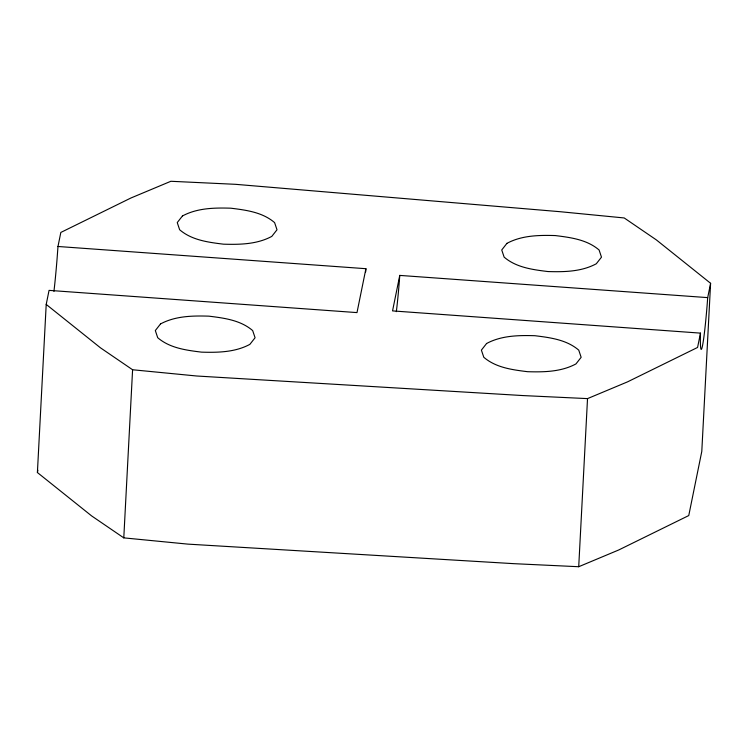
<?xml version="1.0" encoding="UTF-8"?>
<svg xmlns="http://www.w3.org/2000/svg" width="748" height="748" viewBox="0 0 748 748"><rect width="100%" height="100%" fill="white"/><g stroke="black" fill="none" stroke-linecap="round" stroke-linejoin="round"><path stroke-width="1.12" d="M707.692 297.62L399.759 275.404L392.55 310.897L700.483 333.122L700.38 337.376A54.426 2.74 -85.9 0 0 702.494 345.754A54.426 2.74 -85.9 0 0 707.262 303.492L707.692 297.62L710.6 283.296L656.333 239.884L624.215 217.958L560.112 211.703L235.629 184.326L170.871 181.278L130.909 198.005L60.831 232.441L57.979 246.485L57.119 258.228A65.3 3.291 -85.9 0 1 53.94 291.411M710.6 283.296L701.792 451.409L688.758 515.559L618.68 549.995L578.718 566.722L513.96 563.674L187.888 544.123L123.785 537.868L91.667 515.942L37.4 472.53L46.208 304.417L49.059 290.374L356.992 312.599L365.912 268.7L57.979 246.485M123.785 537.868L132.592 369.755L100.475 347.829L46.208 304.417M578.718 566.722L587.526 398.609L627.497 381.882L697.575 347.446L700.483 333.122M365.679 271.907L365.912 268.7M399.759 275.404L399.329 281.276A54.426 2.74 -85.9 0 1 396.346 311.645M37.4 472.53L37.867 470.249M587.526 398.609L522.777 395.561L196.696 376.001L132.592 369.755M182.447 215.966L177.248 222.577L179.642 229.739C191.759 240.173 208.178 242.277 223.474 244.175C239.856 244.671 257.022 244.353 271.805 236.387L277.003 229.776L274.6 222.614C262.483 212.189 246.073 210.085 230.777 208.187C214.396 207.692 197.229 208.009 182.447 215.966M160.511 323.94L155.322 330.551L157.716 337.713C169.833 348.138 186.252 350.242 201.539 352.14C217.93 352.635 235.096 352.317 249.879 344.361L255.077 337.75L252.674 330.588C240.557 320.153 224.148 318.059 208.851 316.152C192.47 315.656 175.303 315.974 160.511 323.94M506.929 243.352L501.74 249.963L504.133 257.125C516.251 267.56 532.67 269.654 547.957 271.552C564.338 272.048 581.514 271.73 596.296 263.773L601.486 257.162L599.092 250C586.974 239.566 570.556 237.471 555.268 235.564C538.887 235.068 521.711 235.386 506.929 243.352M486.593 343.5L481.394 350.111L483.797 357.273C495.915 367.698 512.324 369.802 527.62 371.7C544.002 372.195 561.168 371.878 575.96 363.921L581.149 357.31L578.756 350.148C566.638 339.714 550.219 337.61 534.932 335.712C518.551 335.216 501.375 335.534 486.593 343.5"/></g></svg>
